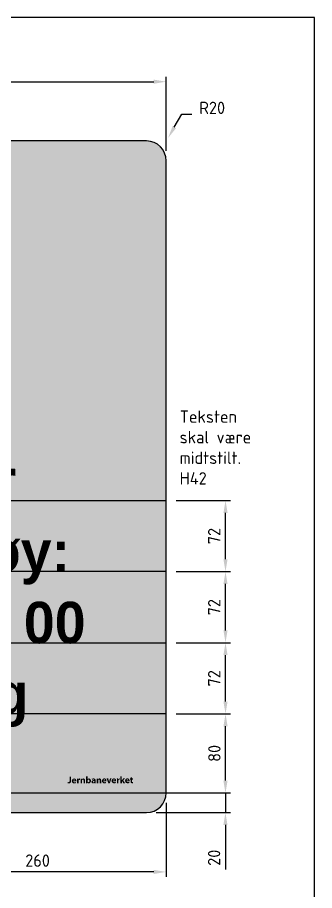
# Model space of a CAD drawing. Header units: millimetres. Extents: x 0 to 900, y 0 to 1385.
# Drawn here: x 600 to 900, y 501 to 1385 of the extents above; entities that cross this region are included whole.
import ezdxf
from ezdxf import colors
from ezdxf.entities.mleader import LeaderData, LeaderLine
from ezdxf.math import Vec2, Vec3

# ---------------------------------------------------------------- set-up
doc = ezdxf.new("R2010")
doc.units = ezdxf.units.MM
for name, color, linetype in [('DIM-ISO_1-10', 4, 'Continuous'), ('RAMME', 7, 'Continuous'), ('Skilt', 7, 'Continuous'), ('Skilt tekst', 7, 'Continuous'), ('Skravur-Sort', 250, 'Continuous'), ('Tekst-25', 2, 'Continuous')]:
    doc.layers.add(name, color=color, linetype=linetype)
doc.layers.add('Hjelpelinjer', color=41, linetype='Continuous', plot=False)
doc.layers.add('Skravur-Gul', color=7, linetype='Continuous', true_color=0xffcc1f)
doc.styles.add('ISO25', font='ISO3098.shx')
doc.styles.add('NSB Myriad Semibold', font='Myrsmbd.ttf')
doc.dimstyles.new('DIM-ISO_1-5', dxfattribs={"dimscale": 5, "dimtxt": 2.5, "dimasz": 2.5, "dimexe": 1, "dimexo": 2, "dimgap": 1, "dimtad": 1, "dimdec": 0, "dimdsep": 46, "dimtxsty": 'ISO25', "dimcen": 0, "dimclrd": 256, "dimclre": 256, "dimclrt": 2, "dimadec": 0, "dimazin": 0, "dimtp": 0.1, "dimtm": 0.1, "dimtfac": 0.71, "dimtdec": 0, "dimtmove": 0, "dimatfit": 3, "dimfxl": 1, "dimtzin": 0, "dimarcsym": 0})

# ---------------------------------------------------------------- blocks, each defined once
blk = doc.blocks.new('*D10')
at = {"layer": 'Defpoints', "color": 0, "transparency": 16777216}
for p in [(642.1489327729687, 599.994059029817), (809.924826369108, 599.9940590298169), (730, 579.9999999999991)]:
    blk.add_point(p, dxfattribs=at)
at = {"layer": 'DIM-ISO_1-10', "lineweight": -2, "transparency": 16777216}
for p, q in [((809.924826369108, 612.4940590298169), (809.924826369108, 624.9940590298169)), ((652.1489327729687, 599.994059029817), (814.924826369108, 599.9940590298169)), ((809.924826369108, 599.9940590298169), (809.924826369108, 579.999999999999)), ((740, 579.9999999999991), (814.924826369108, 579.999999999999)), ((809.924826369108, 567.499999999999), (809.924826369108, 522.4950787401565))]:
    blk.add_line(p, q, dxfattribs=at)
at = {"layer": 'DIM-ISO_1-10', "transparency": 16777216}
for points in [[(807.8414930357746, 612.4940590298169), (812.0081597024414, 612.4940590298169), (809.924826369108, 599.9940590298169)], [(807.8414930357746, 567.499999999999), (812.0081597024414, 567.499999999999), (809.924826369108, 579.999999999999)]]:
    blk.add_solid(points, dxfattribs=at)
at = {"layer": 'DIM-ISO_1-10', "color": 2, "transparency": 16777216, "insert": (798.4582909360371, 534.3749999999993), "char_height": 12.5, "attachment_point": 5, "rotation": 90, "style": 'ISO25'}
blk.add_mtext('20', dxfattribs=at)
blk = doc.blocks.new('*D11')
at = {"layer": 'Defpoints', "color": 0, "transparency": 16777216}
for p in [(750, 679.9999999999991), (810, 679.999999999999), (750, 599.999999999999)]:
    blk.add_point(p, dxfattribs=at)
at = {"layer": 'DIM-ISO_1-10', "lineweight": -2, "transparency": 16777216}
for p, q in [((760, 679.9999999999991), (815, 679.999999999999)), ((810, 612.4999999999989), (810, 667.499999999999)), ((760, 599.999999999999), (815, 599.9999999999989))]:
    blk.add_line(p, q, dxfattribs=at)
at = {"layer": 'DIM-ISO_1-10', "transparency": 16777216}
for points in [[(807.9166666666666, 667.499999999999), (812.0833333333334, 667.499999999999), (810, 679.999999999999)], [(807.9166666666666, 612.4999999999989), (812.0833333333334, 612.4999999999989), (810, 599.9999999999989)]]:
    blk.add_solid(points, dxfattribs=at)
at = {"layer": 'DIM-ISO_1-10', "color": 2, "transparency": 16777216, "insert": (798.7499999999999, 639.9999999999991), "char_height": 12.5, "attachment_point": 5, "rotation": 90, "style": 'ISO25'}
blk.add_mtext('80', dxfattribs=at)
blk = doc.blocks.new('*D12')
at = {"layer": 'Defpoints', "color": 0, "transparency": 16777216}
for p in [(750.0000000000001, 751.9999999999991), (810.0000000000005, 751.999999999999), (750, 679.9999999999991)]:
    blk.add_point(p, dxfattribs=at)
at = {"layer": 'DIM-ISO_1-10', "lineweight": -2, "transparency": 16777216}
for p, q in [((760.0000000000001, 751.9999999999991), (815.0000000000005, 751.999999999999)), ((810.0000000000005, 692.499999999999), (810.0000000000005, 739.499999999999)), ((760, 679.9999999999991), (815.0000000000005, 679.999999999999))]:
    blk.add_line(p, q, dxfattribs=at)
at = {"layer": 'DIM-ISO_1-10', "transparency": 16777216}
for points in [[(807.9166666666671, 739.499999999999), (812.0833333333338, 739.499999999999), (810.0000000000005, 751.999999999999)], [(807.9166666666671, 692.499999999999), (812.0833333333338, 692.499999999999), (810.0000000000005, 679.999999999999)]]:
    blk.add_solid(points, dxfattribs=at)
at = {"layer": 'DIM-ISO_1-10', "color": 2, "transparency": 16777216, "insert": (798.5334645669295, 715.9999999999992), "char_height": 12.5, "attachment_point": 5, "rotation": 90, "style": 'ISO25'}
blk.add_mtext('72', dxfattribs=at)
blk = doc.blocks.new('*D13')
at = {"layer": 'Defpoints', "color": 0, "transparency": 16777216}
for p in [(750, 823.9999999999991), (810.0000000000005, 823.999999999999), (750.0000000000001, 751.9999999999991)]:
    blk.add_point(p, dxfattribs=at)
at = {"layer": 'DIM-ISO_1-10', "lineweight": -2, "transparency": 16777216}
for p, q in [((760, 823.9999999999991), (815.0000000000005, 823.999999999999)), ((810.0000000000003, 764.499999999999), (810.0000000000005, 811.499999999999)), ((760.0000000000001, 751.9999999999991), (815.0000000000003, 751.999999999999))]:
    blk.add_line(p, q, dxfattribs=at)
at = {"layer": 'DIM-ISO_1-10', "transparency": 16777216}
for points in [[(807.9166666666671, 811.499999999999), (812.0833333333338, 811.499999999999), (810.0000000000005, 823.999999999999)], [(807.916666666667, 764.499999999999), (812.0833333333337, 764.499999999999), (810.0000000000003, 751.999999999999)]]:
    blk.add_solid(points, dxfattribs=at)
at = {"layer": 'DIM-ISO_1-10', "color": 2, "transparency": 16777216, "insert": (798.5334645669294, 787.9999999999992), "char_height": 12.5, "attachment_point": 5, "rotation": 90, "style": 'ISO25'}
blk.add_mtext('72', dxfattribs=at)
blk = doc.blocks.new('*D14')
at = {"layer": 'Defpoints', "color": 0, "transparency": 16777216}
for p in [(749.9999999999999, 895.9999999999991), (810.0000000000005, 895.999999999999), (750, 823.9999999999991)]:
    blk.add_point(p, dxfattribs=at)
at = {"layer": 'DIM-ISO_1-10', "lineweight": -2, "transparency": 16777216}
for p, q in [((759.9999999999999, 895.9999999999991), (815.0000000000005, 895.999999999999)), ((810.0000000000005, 836.499999999999), (810.0000000000005, 883.499999999999)), ((760, 823.9999999999991), (815.0000000000005, 823.999999999999))]:
    blk.add_line(p, q, dxfattribs=at)
at = {"layer": 'DIM-ISO_1-10', "transparency": 16777216}
for points in [[(807.9166666666671, 883.499999999999), (812.0833333333338, 883.499999999999), (810.0000000000005, 895.999999999999)], [(807.9166666666671, 836.499999999999), (812.0833333333338, 836.499999999999), (810.0000000000005, 823.999999999999)]]:
    blk.add_solid(points, dxfattribs=at)
at = {"layer": 'DIM-ISO_1-10', "color": 2, "transparency": 16777216, "insert": (798.5334645669294, 859.9999999999992), "char_height": 12.5, "attachment_point": 5, "rotation": 90, "style": 'ISO25'}
blk.add_mtext('72', dxfattribs=at)
blk = doc.blocks.new('*D16')
at = {"layer": 'Defpoints', "color": 0, "transparency": 16777216}
for p in [(750, 1319.999999999999), (150, 1239.999999999999), (750, 1239.999999999999)]:
    blk.add_point(p, dxfattribs=at)
at = {"layer": 'DIM-ISO_1-10', "lineweight": -2, "transparency": 16777216}
for p, q in [((150, 1249.999999999999), (150, 1324.999999999999)), ((162.5, 1319.999999999999), (737.5, 1319.999999999999)), ((750, 1249.999999999999), (750, 1324.999999999999))]:
    blk.add_line(p, q, dxfattribs=at)
at = {"layer": 'DIM-ISO_1-10', "transparency": 16777216}
for points in [[(162.5, 1322.083333333332), (162.5, 1317.916666666666), (150, 1319.999999999999)], [(737.5, 1322.083333333332), (737.5, 1317.916666666666), (750, 1319.999999999999)]]:
    blk.add_solid(points, dxfattribs=at)
at = {"layer": 'DIM-ISO_1-10', "color": 2, "transparency": 16777216, "insert": (450, 1331.249999999999), "char_height": 12.5, "attachment_point": 5, "style": 'ISO25'}
blk.add_mtext('600', dxfattribs=at)
blk = doc.blocks.new('*D17')
at = {"layer": 'Defpoints', "color": 0, "transparency": 16777216}
for p in [(750, 599.9999999999991), (490, 579.9999999999991), (490, 519.9999999999993)]:
    blk.add_point(p, dxfattribs=at)
at = {"layer": 'DIM-ISO_1-10', "lineweight": -2, "transparency": 16777216}
for p, q in [((750, 589.9999999999991), (750, 514.9999999999993)), ((490, 569.9999999999991), (490, 514.9999999999993)), ((737.5, 519.9999999999993), (502.5, 519.9999999999993))]:
    blk.add_line(p, q, dxfattribs=at)
at = {"layer": 'DIM-ISO_1-10', "transparency": 16777216}
for points in [[(502.5, 522.0833333333327), (502.5, 517.916666666666), (490, 519.9999999999993)], [(737.5, 522.0833333333327), (737.5, 517.916666666666), (750, 519.9999999999993)]]:
    blk.add_solid(points, dxfattribs=at)
at = {"layer": 'DIM-ISO_1-10', "color": 2, "transparency": 16777216, "insert": (620, 531.4665354330701), "char_height": 12.5, "attachment_point": 5, "style": 'ISO25'}
blk.add_mtext('260', dxfattribs=at)

msp = doc.modelspace()

# ---------------------------------------------------------------- hatches: boundary and pattern name
at = {"layer": 'Skravur-Gul'}
h = msp.add_hatch(color=256, dxfattribs=at)
h.dxf.hatch_style = 1
edge = h.paths.add_edge_path(flags=16)
edge.add_arc((410, 1239.999999999999), 4.5, 0, 360)
edge = h.paths.add_edge_path(flags=16)
edge.add_arc((490, 1239.999999999999), 4.5, 0, 360)
edge = h.paths.add_edge_path(flags=16)
edge.add_arc((410, 599.9999999999991), 4.5, 0, 360)
edge = h.paths.add_edge_path(flags=16)
edge.add_arc((490, 599.9999999999991), 4.5, 0, 360)
edge = h.paths.add_edge_path()
edge.add_line((170, 579.9999999999991), (730, 579.9999999999991))
edge.add_arc((730, 599.9999999999991), 20, 270, 360)
edge.add_line((750, 599.9999999999991), (750, 1239.999999999999))
edge.add_arc((730, 1239.999999999999), 20, 0, 90)
edge.add_line((730, 1259.999999999999), (170, 1259.999999999999))
edge.add_arc((170, 1239.999999999999), 20, 90, 180)
edge.add_line((150, 1239.999999999999), (150, 599.9999999999991))
edge.add_arc((170, 599.9999999999991), 20, 180, 270)
at = {"layer": 'Skravur-Sort'}
h = msp.add_hatch(color=256, dxfattribs=at)
edge = h.paths.add_edge_path()
edge.add_spline(control_points=[(630.5526342132932, 619.0410912725868), (630.5526342132932, 619.0410912725868), (640.8870816483834, 604.4067661285767), (640.8870816483834, 604.4067661285767), (642.6388836779433, 606.3612559962676), (643.6825944288382, 608.8257558462684), (643.6760136548729, 611.501498540555), (643.6589036425632, 617.8275965533875), (637.783588646353, 622.9408579244171), (630.5539503680864, 622.9224317573143), (623.3229959350266, 622.903347512815), (617.4753201894706, 617.7598145815449), (617.4911140469874, 611.4337165687125), (617.4983528983491, 608.7533673326502), (618.5571994293641, 606.290841714839), (620.3261114712338, 604.34359069851), (620.3261114712338, 604.34359069851), (630.5526342132932, 619.0410912725868), (630.5526342132932, 619.0410912725868)], knot_values=[0, 0, 0, 0, 1, 1, 1, 2, 2, 2, 3, 3, 3, 4, 4, 4, 5, 5, 5, 6, 6, 6, 6], degree=3, periodic=0)
h = msp.add_hatch(color=256, dxfattribs=at)
edge = h.paths.add_edge_path()
edge.add_spline(control_points=[(630.5526342132932, 618.510022813588), (630.5526342132932, 618.510022813588), (623.2532397309946, 601.9718797614197), (623.2532397309946, 601.9718797614197), (625.3525066259218, 600.7294296367731), (627.8861046025581, 600.0062025779878), (630.6131773337739, 600.0140995067462), (633.345514684162, 600.0206802807114), (635.8804288155914, 600.76035927441), (637.9757472461395, 602.0186032565732), (637.9757472461395, 602.0186032565732), (630.5526342132932, 618.510022813588), (630.5526342132932, 618.510022813588)], knot_values=[0, 0, 0, 0, 1, 1, 1, 2, 2, 2, 3, 3, 3, 4, 4, 4, 4], degree=3, periodic=0)
h = msp.add_hatch(color=256, dxfattribs=at)
edge = h.paths.add_edge_path()
edge.add_spline(control_points=[(652.3310475740212, 616.2982246838542), (652.3310475740212, 616.2982246838542), (653.8238961480471, 616.3015150708369), (653.8238961480471, 616.3015150708369), (653.8238961480471, 616.3015150708369), (653.8331092315985, 612.1240397576713), (653.8331092315985, 612.1240397576713), (653.8370576959777, 610.249835332357), (652.9364787788279, 609.5871513940523), (651.4873923516711, 609.5838610070697), (651.1399274863039, 609.5832029296731), (650.6884863922851, 609.6371652761885), (650.3936677186401, 609.739825350047), (650.3936677186401, 609.739825350047), (650.5581870677723, 610.9414746761089), (650.5581870677723, 610.9414746761089), (650.7635072154894, 610.8789573234386), (651.0333189480663, 610.8276272865094), (651.3215568477459, 610.8282853639058), (651.9467303744484, 610.829601518699), (652.3415768123657, 611.1112586444133), (652.3389445027796, 612.138517460395), (652.3389445027796, 612.138517460395), (652.3310475740212, 616.2982246838542), (652.3310475740212, 616.2982246838542)], knot_values=[0, 0, 0, 0, 1, 1, 1, 2, 2, 2, 3, 3, 3, 4, 4, 4, 5, 5, 5, 6, 6, 6, 7, 7, 7, 8, 8, 8, 8], degree=3, periodic=0)
h = msp.add_hatch(color=256, dxfattribs=at)
edge = h.paths.add_edge_path(flags=16)
edge.add_spline(control_points=[(657.7552505149108, 612.6564243714632), (657.756566669704, 613.0150765525715), (657.5959957849509, 613.6284046861364), (656.916859911733, 613.6264304539468), (656.2864217658583, 613.6257723765503), (656.0324038907982, 613.049296577191), (655.9929192470064, 612.6531339844805), (655.9929192470064, 612.6531339844805), (657.7552505149108, 612.6564243714632), (657.7552505149108, 612.6564243714632)], knot_values=[0, 0, 0, 0, 1, 1, 1, 2, 2, 2, 3, 3, 3, 3], degree=3, periodic=0)
edge = h.paths.add_edge_path()
edge.add_spline(control_points=[(656.00739694973, 611.6311397876711), (656.052146212694, 611.012547034934), (656.664158191466, 610.7197025934786), (657.3604040769935, 610.7210187482716), (657.8644913627346, 610.7223349030647), (658.2777639677548, 610.7907749523038), (658.6791911796374, 610.9276550507817), (658.6791911796374, 610.9276550507817), (658.8831951725614, 609.918822401903), (658.8831951725614, 609.918822401903), (658.3870048155786, 609.7154764863755), (657.7894705395304, 609.6134744899135), (657.1458708457251, 609.611500257724), (655.5217358310917, 609.6082098707412), (654.5859497732276, 610.5525509347602), (654.5833174636415, 612.047702779674), (654.5806851540553, 613.2664621180455), (655.3374741600636, 614.6148627035333), (656.9958291993165, 614.6188111679124), (658.5502080099178, 614.622101554895), (659.1398453572077, 613.4151876096611), (659.1424776667939, 612.2280159863229), (659.1424776667939, 611.9687334920905), (659.1161545709326, 611.7476194868568), (659.0898314750715, 611.628507478085), (659.0898314750715, 611.628507478085), (656.00739694973, 611.6311397876711), (656.00739694973, 611.6311397876711)], knot_values=[0, 0, 0, 0, 1, 1, 1, 2, 2, 2, 3, 3, 3, 4, 4, 4, 5, 5, 5, 6, 6, 6, 7, 7, 7, 8, 8, 8, 9, 9, 9, 9], degree=3, periodic=0)
h = msp.add_hatch(color=256, dxfattribs=at)
edge = h.paths.add_edge_path()
edge.add_spline(control_points=[(659.8861051248715, 612.9295264910227), (659.8847889700785, 613.6336693053087), (659.8703112673549, 614.096955792465), (659.8439881714936, 614.5102283974852), (659.8439881714936, 614.5102283974852), (661.1246067851389, 614.5128607070712), (661.1246067851389, 614.5128607070712), (661.1246067851389, 614.5128607070712), (661.1812014412404, 613.6251142991538), (661.1812014412404, 613.6251142991538), (661.1812014412404, 613.6251142991538), (661.218053775446, 613.6251142991538), (661.218053775446, 613.6251142991538), (661.4628585669548, 614.3272828812501), (662.0459151402794, 614.6227596322916), (662.5105177822288, 614.6234177096882), (662.6473978807069, 614.6234177096882), (662.7184702395319, 614.6201273227055), (662.8290272421488, 614.5964365364305), (662.8290272421488, 614.5964365364305), (662.8316595517349, 613.1940736044273), (662.8316595517349, 613.1940736044273), (662.7066248463944, 613.2184224680989), (662.5868547602262, 613.2355324804087), (662.4183869467148, 613.2348744030121), (661.8708665528027, 613.2335582482191), (661.4970785915743, 612.9426880389533), (661.3983669820949, 612.4754530874177), (661.3799408149921, 612.3806899423175), (661.3707277314408, 612.2648683205285), (661.3707277314408, 612.1437820795671), (661.3707277314408, 612.1437820795671), (661.3759923506129, 609.7167926411686), (661.3759923506129, 609.7167926411686), (661.3759923506129, 609.7167926411686), (659.8834728152854, 609.7141603315824), (659.8834728152854, 609.7141603315824), (659.8834728152854, 609.7141603315824), (659.8861051248715, 612.9295264910227), (659.8861051248715, 612.9295264910227)], knot_values=[0, 0, 0, 0, 1, 1, 1, 2, 2, 2, 3, 3, 3, 4, 4, 4, 5, 5, 5, 6, 6, 6, 7, 7, 7, 8, 8, 8, 9, 9, 9, 10, 10, 10, 11, 11, 11, 12, 12, 12, 13, 13, 13, 13], degree=3, periodic=0)
h = msp.add_hatch(color=256, dxfattribs=at)
edge = h.paths.add_edge_path()
edge.add_spline(control_points=[(663.4344584469554, 612.9874373019172), (663.4331422921623, 613.584313500569), (663.4133999702665, 614.0897169411032), (663.3923414935775, 614.5194414810366), (663.3923414935775, 614.5194414810366), (664.6861216551534, 614.5220737906227), (664.6861216551534, 614.5220737906227), (664.6861216551534, 614.5220737906227), (664.7558778591855, 613.8574156201284), (664.7558778591855, 613.8574156201284), (664.7558778591855, 613.8574156201284), (664.7874655742189, 613.8574156201284), (664.7874655742189, 613.8574156201284), (664.9809403287984, 614.1673700738936), (665.4679176022298, 614.6313146384465), (666.2681397164089, 614.6326307932395), (667.2460427276509, 614.6352631028257), (667.9857217213494, 613.9831084028655), (667.9883540309355, 612.571532387311), (667.9883540309355, 612.571532387311), (667.9936186501078, 609.7325864986852), (667.9936186501078, 609.7325864986852), (667.9936186501078, 609.7325864986852), (666.5010991147801, 609.7292961117025), (666.5010991147801, 609.7292961117025), (666.5010991147801, 609.7292961117025), (666.4958344956079, 612.3879287936794), (666.4958344956079, 612.3879287936794), (666.4945183408149, 613.0052053916236), (666.2734043355812, 613.4283491575916), (665.7350970252205, 613.4270330027986), (665.3257728845795, 613.426374925402), (665.0836004026569, 613.1387951031189), (664.9809403287984, 612.8624025965768), (664.9427718397997, 612.7689556062696), (664.928294137076, 612.6268108886194), (664.9296102918692, 612.4938792545206), (664.9296102918692, 612.4938792545206), (664.9348749110413, 609.7260057247199), (664.9348749110413, 609.7260057247199), (664.9348749110413, 609.7260057247199), (663.4423553757138, 609.7233734151338), (663.4423553757138, 609.7233734151338), (663.4423553757138, 609.7233734151338), (663.4344584469554, 612.9874373019172), (663.4344584469554, 612.9874373019172)], knot_values=[0, 0, 0, 0, 1, 1, 1, 2, 2, 2, 3, 3, 3, 4, 4, 4, 5, 5, 5, 6, 6, 6, 7, 7, 7, 8, 8, 8, 9, 9, 9, 10, 10, 10, 11, 11, 11, 12, 12, 12, 13, 13, 13, 14, 14, 14, 15, 15, 15, 15], degree=3, periodic=0)
h = msp.add_hatch(color=256, dxfattribs=at)
edge = h.paths.add_edge_path(flags=16)
edge.add_spline(control_points=[(670.5140550788135, 611.7759168149075), (670.5140550788135, 611.6804955924108), (670.523268162365, 611.5916551438794), (670.5403781746746, 611.5146600884855), (670.639089784154, 611.1165232635856), (670.9839223399351, 610.8052526550274), (671.4195695764373, 610.8065688098204), (672.0526400318981, 610.807226887217), (672.4474864698154, 611.3021010894067), (672.4448541602294, 612.1641824788595), (672.4435380054363, 612.9104422465234), (672.1092346879996, 613.4981053616236), (671.4169372668512, 613.4967892068306), (671.0062969714171, 613.4954730520376), (670.6364574745679, 613.1934155270308), (670.5416943294678, 612.7590844453217), (670.523268162365, 612.6741924611695), (670.5114227692274, 612.5787712386727), (670.5127389240205, 612.4833500161761), (670.5127389240205, 612.4833500161761), (670.5140550788135, 611.7759168149075), (670.5140550788135, 611.7759168149075)], knot_values=[0, 0, 0, 0, 1, 1, 1, 2, 2, 2, 3, 3, 3, 4, 4, 4, 5, 5, 5, 6, 6, 6, 7, 7, 7, 7], degree=3, periodic=0)
edge = h.paths.add_edge_path()
edge.add_spline(control_points=[(669.0123224599345, 616.6950453539612), (669.0123224599345, 616.6950453539612), (670.503525840469, 616.6976776635473), (670.503525840469, 616.6976776635473), (670.503525840469, 616.6976776635473), (670.5087904596413, 613.9653403131592), (670.5087904596413, 613.9653403131592), (670.5087904596413, 613.9653403131592), (670.5285327815371, 613.9653403131592), (670.5285327815371, 613.9653403131592), (670.8128222168376, 614.3786129181793), (671.3090125738204, 614.6464504185667), (671.9749868991076, 614.6477665733597), (673.1266223430333, 614.6503988829459), (673.9676452557973, 613.6994770449616), (673.9584321722458, 612.230648295909), (673.9623806366251, 610.5031951300206), (672.869972158387, 609.6378233535851), (671.7709829061837, 609.6358491213955), (671.2103009643411, 609.6338748892059), (670.6693613443944, 609.8411692691125), (670.3350580269577, 610.4084319849204), (670.3350580269577, 610.4084319849204), (670.3139995502687, 610.4084319849204), (670.3139995502687, 610.4084319849204), (670.3139995502687, 610.4084319849204), (670.253456429788, 609.739825350047), (670.253456429788, 609.739825350047), (670.253456429788, 609.739825350047), (668.9873155188665, 609.737193040461), (668.9873155188665, 609.737193040461), (669.0070578407623, 610.0543863455879), (669.0241678530721, 610.6262556031714), (669.0241678530721, 611.1698275327044), (669.0241678530721, 611.1698275327044), (669.0123224599345, 616.6950453539612), (669.0123224599345, 616.6950453539612)], knot_values=[0, 0, 0, 0, 1, 1, 1, 2, 2, 2, 3, 3, 3, 4, 4, 4, 5, 5, 5, 6, 6, 6, 7, 7, 7, 8, 8, 8, 9, 9, 9, 10, 10, 10, 11, 11, 11, 12, 12, 12, 12], degree=3, periodic=0)
h = msp.add_hatch(color=256, dxfattribs=at)
edge = h.paths.add_edge_path(flags=16)
edge.add_spline(control_points=[(677.2790907151308, 612.0259862255884), (676.4946624584683, 612.0286185351746), (675.8879150988687, 611.8377760901813), (675.8892312536617, 611.2672229873907), (675.8905474084547, 610.8802734782316), (676.1432491287219, 610.6933794976175), (676.4828170653308, 610.694037575014), (676.8473919430078, 610.6946956524105), (677.1553721645834, 610.9388423665227), (677.2527676192697, 611.2468225880982), (677.2751422507516, 611.3238176434921), (677.2804068699238, 611.4166065564027), (677.2804068699238, 611.501498540555), (677.2804068699238, 611.501498540555), (677.2790907151308, 612.0259862255884), (677.2790907151308, 612.0259862255884)], knot_values=[0, 0, 0, 0, 1, 1, 1, 2, 2, 2, 3, 3, 3, 4, 4, 4, 5, 5, 5, 5], degree=3, periodic=0)
edge = h.paths.add_edge_path()
edge.add_spline(control_points=[(678.7281771422874, 610.9223904316095), (678.7294932970805, 610.465026641022), (678.7545002381486, 610.0300374819163), (678.807146429871, 609.760883826736), (678.807146429871, 609.760883826736), (677.464668540952, 609.7575934397534), (677.464668540952, 609.7575934397534), (677.464668540952, 609.7575934397534), (677.375170015024, 610.2346995522367), (677.375170015024, 610.2346995522367), (677.375170015024, 610.2346995522367), (677.3435822999907, 610.2340414748403), (677.3435822999907, 610.2340414748403), (677.0316536140359, 609.8523565848535), (676.5433601858115, 609.6483525919296), (675.9747813152104, 609.6470364371364), (674.9981944587615, 609.6450622049468), (674.4230348141953, 610.3445984774571), (674.4217186594022, 611.1112586444133), (674.4190863498161, 612.3602895430251), (675.5365017691222, 612.9551915094873), (677.2330252973737, 612.9571657416769), (677.2330252973737, 612.9571657416769), (677.2330252973737, 613.0177088621575), (677.2330252973737, 613.0177088621575), (677.2317091425807, 613.2723848146143), (677.0948290441027, 613.6369596922913), (676.352517740818, 613.6336693053087), (675.8642243125936, 613.6323531505155), (675.350923943301, 613.4652014917972), (675.0324144833811, 613.2730428920108), (675.0324144833811, 613.2730428920108), (674.756021976839, 614.2265970395812), (674.756021976839, 614.2265970395812), (675.0890091394825, 614.4180975619711), (675.7418219168392, 614.6589538891006), (676.6183810090157, 614.6602700438938), (678.2148767729949, 614.6642185082729), (678.7229125231153, 613.721193599047), (678.7242286779083, 612.595223173586), (678.7242286779083, 612.595223173586), (678.7281771422874, 610.9223904316095), (678.7281771422874, 610.9223904316095)], knot_values=[0, 0, 0, 0, 1, 1, 1, 2, 2, 2, 3, 3, 3, 4, 4, 4, 5, 5, 5, 6, 6, 6, 7, 7, 7, 8, 8, 8, 9, 9, 9, 10, 10, 10, 11, 11, 11, 12, 12, 12, 13, 13, 13, 14, 14, 14, 14], degree=3, periodic=0)
h = msp.add_hatch(color=256, dxfattribs=at)
edge = h.paths.add_edge_path()
edge.add_spline(control_points=[(679.7547778808726, 613.0295542552951), (679.7534617260795, 613.6270885313434), (679.7350355589767, 614.131833894481), (679.7126609274947, 614.5615584344145), (679.7126609274947, 614.5615584344145), (681.0064410890706, 614.5641907440005), (681.0064410890706, 614.5641907440005), (681.0064410890706, 614.5641907440005), (681.0761972931026, 613.8995325735063), (681.0761972931026, 613.8995325735063), (681.0761972931026, 613.8995325735063), (681.107785008136, 613.8995325735063), (681.107785008136, 613.8995325735063), (681.3012597627155, 614.2094870272714), (681.7882370361469, 614.6734315918243), (682.5884591503261, 614.6754058240139), (683.5676783163611, 614.6773800562034), (684.3060411552666, 614.0252253562434), (684.3099896196458, 612.6136493406888), (684.3099896196458, 612.6136493406888), (684.3152542388179, 609.774703452063), (684.3152542388179, 609.774703452063), (684.3152542388179, 609.774703452063), (682.8227347034904, 609.7714130650804), (682.8227347034904, 609.7714130650804), (682.8227347034904, 609.7714130650804), (682.8161539295251, 612.4300457470573), (682.8161539295251, 612.4300457470573), (682.814837774732, 613.0479804223979), (682.5937237694983, 613.4704661109695), (682.0554164591376, 613.4691499561765), (681.6460923184967, 613.4684918787799), (681.403919836574, 613.1809120564967), (681.3012597627155, 612.9045195499546), (681.2630912737168, 612.8110725596475), (681.2499297257863, 612.6689278419973), (681.2499297257863, 612.5359962078984), (681.2499297257863, 612.5359962078984), (681.2551943449585, 609.7681226780978), (681.2551943449585, 609.7681226780978), (681.2551943449585, 609.7681226780978), (679.7626748096309, 609.7654903685117), (679.7626748096309, 609.7654903685117), (679.7626748096309, 609.7654903685117), (679.7547778808726, 613.0295542552951), (679.7547778808726, 613.0295542552951)], knot_values=[0, 0, 0, 0, 1, 1, 1, 2, 2, 2, 3, 3, 3, 4, 4, 4, 5, 5, 5, 6, 6, 6, 7, 7, 7, 8, 8, 8, 9, 9, 9, 10, 10, 10, 11, 11, 11, 12, 12, 12, 13, 13, 13, 14, 14, 14, 15, 15, 15, 15], degree=3, periodic=0)
h = msp.add_hatch(color=256, dxfattribs=at)
edge = h.paths.add_edge_path(flags=16)
edge.add_spline(control_points=[(688.2413439865095, 612.7353936590466), (688.2439762960956, 613.0940458401549), (688.0820892565495, 613.7073739737199), (687.4029533833316, 613.7060578189269), (686.77383139225, 613.7047416641337), (686.5198135171898, 613.128923942171), (686.4790127186051, 612.732103272064), (686.4790127186051, 612.732103272064), (688.2413439865095, 612.7353936590466), (688.2413439865095, 612.7353936590466)], knot_values=[0, 0, 0, 0, 1, 1, 1, 2, 2, 2, 3, 3, 3, 3], degree=3, periodic=0)
edge = h.paths.add_edge_path()
edge.add_spline(control_points=[(686.4934904213287, 611.7101090752546), (686.5395558390857, 611.0915163225175), (687.1515678178575, 610.7986718810621), (687.8464975485921, 610.7999880358551), (688.3519009891263, 610.8013041906481), (688.7651735941465, 610.8697442398872), (689.1666008060291, 611.0066243383652), (689.1666008060291, 611.0066243383652), (689.3692886441601, 609.9977916894863), (689.3692886441601, 609.9977916894863), (688.8744144419703, 609.794445773959), (688.275564011129, 609.6924437774969), (687.6332804721168, 609.6911276227039), (686.0078293026903, 609.6871791583247), (685.0733593996192, 610.6315202223437), (685.0694109352401, 612.1266720672575), (685.066778625654, 613.345431405629), (685.8248837864553, 614.6944900685132), (687.4819226709151, 614.697780455496), (689.0363014815164, 614.7010708424785), (689.6259388288063, 613.4941568972445), (689.6285711383924, 612.3069852739063), (689.6285711383924, 612.047702779674), (689.6022480425313, 611.8272468518368), (689.5759249466702, 611.7074767656685), (689.5759249466702, 611.7074767656685), (686.4934904213287, 611.7101090752546), (686.4934904213287, 611.7101090752546)], knot_values=[0, 0, 0, 0, 1, 1, 1, 2, 2, 2, 3, 3, 3, 4, 4, 4, 5, 5, 5, 6, 6, 6, 7, 7, 7, 8, 8, 8, 9, 9, 9, 9], degree=3, periodic=0)
h = msp.add_hatch(color=256, dxfattribs=at)
edge = h.paths.add_edge_path()
edge.add_spline(control_points=[(691.3619470008496, 614.5911719172582), (691.3619470008496, 614.5911719172582), (692.0121274686202, 612.3622637752147), (692.0121274686202, 612.3622637752147), (692.1292652452023, 611.958204253746), (692.213499151958, 611.5804678281385), (692.2885199751623, 611.1961506285655), (692.2885199751623, 611.1961506285655), (692.3214238449888, 611.1968087059621), (692.3214238449888, 611.1968087059621), (692.393812358607, 611.592313221276), (692.4754139557765, 611.9509654023842), (692.5833386488073, 612.3635799300079), (692.5833386488073, 612.3635799300079), (693.1940344727861, 614.5951203816373), (693.1940344727861, 614.5951203816373), (693.1940344727861, 614.5951203816373), (694.761574831318, 614.59841076862), (694.761574831318, 614.59841076862), (694.761574831318, 614.59841076862), (692.986082015483, 609.7983942383381), (692.986082015483, 609.7983942383381), (692.986082015483, 609.7983942383381), (691.4988270993276, 609.7951038513555), (691.4988270993276, 609.7951038513555), (691.4988270993276, 609.7951038513555), (689.7443927601815, 614.5878815302756), (689.7443927601815, 614.5878815302756), (689.7443927601815, 614.5878815302756), (691.3619470008496, 614.5911719172582), (691.3619470008496, 614.5911719172582)], knot_values=[0, 0, 0, 0, 1, 1, 1, 2, 2, 2, 3, 3, 3, 4, 4, 4, 5, 5, 5, 6, 6, 6, 7, 7, 7, 8, 8, 8, 9, 9, 9, 10, 10, 10, 10], degree=3, periodic=0)
h = msp.add_hatch(color=256, dxfattribs=at)
edge = h.paths.add_edge_path(flags=16)
edge.add_spline(control_points=[(698.0151094797569, 612.7610586775113), (698.0177417893431, 613.1197108586196), (697.855854749797, 613.7330389921846), (697.1767188765791, 613.7310647599949), (696.5475968854975, 613.7297486052018), (696.2935790104373, 613.153930883239), (696.2527782118525, 612.7571102131321), (696.2527782118525, 612.7571102131321), (698.0151094797569, 612.7610586775113), (698.0151094797569, 612.7610586775113)], knot_values=[0, 0, 0, 0, 1, 1, 1, 2, 2, 2, 3, 3, 3, 3], degree=3, periodic=0)
edge = h.paths.add_edge_path()
edge.add_spline(control_points=[(696.2672559145761, 611.7357740937192), (696.3133213323332, 611.117181340982), (696.9253333111051, 610.8243368995267), (697.6202630418396, 610.8256530543198), (698.1243503275807, 610.8269692091128), (698.5376229326009, 610.8954092583518), (698.9403662992767, 611.0316312794333), (698.9403662992767, 611.0316312794333), (699.1430541374075, 610.023456707951), (699.1430541374075, 610.023456707951), (698.6468637804247, 609.8201107924235), (698.0493295043765, 609.717450718565), (697.4057298105712, 609.7167926411686), (695.7815947959378, 609.7128441767893), (694.8471248928668, 610.6571852408083), (694.8431764284876, 612.1516790083256), (694.8405441189014, 613.370438346697), (695.5986492797027, 614.7194970095813), (697.2556881641626, 614.7234454739605), (698.8100669747639, 614.7267358609432), (699.3997043220538, 613.5191638383126), (699.4023366316399, 612.332650292371), (699.4023366316399, 612.0727097207421), (699.3760135357787, 611.8529118703013), (699.3496904399176, 611.7331417841332), (699.3496904399176, 611.7331417841332), (696.2672559145761, 611.7357740937192), (696.2672559145761, 611.7357740937192)], knot_values=[0, 0, 0, 0, 1, 1, 1, 2, 2, 2, 3, 3, 3, 4, 4, 4, 5, 5, 5, 6, 6, 6, 7, 7, 7, 8, 8, 8, 9, 9, 9, 9], degree=3, periodic=0)
h = msp.add_hatch(color=256, dxfattribs=at)
edge = h.paths.add_edge_path()
edge.add_spline(control_points=[(700.1459640897176, 613.0335027196743), (700.1446479349245, 613.7376455339602), (700.131486386994, 614.2015900985131), (700.1038471363397, 614.6142046261367), (700.1038471363397, 614.6142046261367), (701.384465749985, 614.6174950131194), (701.384465749985, 614.6174950131194), (701.384465749985, 614.6174950131194), (701.4410604060865, 613.7297486052018), (701.4410604060865, 613.7297486052018), (701.4410604060865, 613.7297486052018), (701.4779127402921, 613.7297486052018), (701.4779127402921, 613.7297486052018), (701.7227175318009, 614.4319171872983), (702.3057741051255, 614.7267358609432), (702.7703767470749, 614.7280520157362), (702.908573000346, 614.7287100931328), (702.978329204378, 614.7247616287536), (703.0888862069949, 614.7010708424785), (703.0888862069949, 614.7010708424785), (703.091518516581, 613.2987079104754), (703.091518516581, 613.2987079104754), (702.9664838112406, 613.323056774147), (702.8467137250723, 613.3395087090602), (702.6795620663539, 613.3395087090602), (702.1307255176488, 613.3381925542672), (701.7582537112135, 613.0473223450014), (701.658225946941, 612.5800873934659), (701.6397997798382, 612.4853242483657), (701.6305866962869, 612.36884454918), (701.6319028510799, 612.2477583082187), (701.6319028510799, 612.2477583082187), (701.637167470252, 609.8214269472167), (701.637167470252, 609.8214269472167), (701.637167470252, 609.8214269472167), (700.1433317801315, 609.8181365602339), (700.1433317801315, 609.8181365602339), (700.1433317801315, 609.8181365602339), (700.1459640897176, 613.0335027196743), (700.1459640897176, 613.0335027196743)], knot_values=[0, 0, 0, 0, 1, 1, 1, 2, 2, 2, 3, 3, 3, 4, 4, 4, 5, 5, 5, 6, 6, 6, 7, 7, 7, 8, 8, 8, 9, 9, 9, 10, 10, 10, 11, 11, 11, 12, 12, 12, 13, 13, 13, 13], degree=3, periodic=0)
h = msp.add_hatch(color=256, dxfattribs=at)
edge = h.paths.add_edge_path()
edge.add_spline(control_points=[(705.1749915539916, 612.6011458701548), (705.1749915539916, 612.6011458701548), (705.1947338758874, 612.6011458701548), (705.1947338758874, 612.6011458701548), (705.3052908785043, 612.8038337082857), (705.4237448098795, 613.0005988498478), (705.5382502768755, 613.1782797469107), (705.5382502768755, 613.1782797469107), (706.5082563593592, 614.6299984836534), (706.5082563593592, 614.6299984836534), (706.5082563593592, 614.6299984836534), (708.2969107231247, 614.6339469480326), (708.2969107231247, 614.6339469480326), (708.2969107231247, 614.6339469480326), (706.5819610277704, 612.6834055447209), (706.5819610277704, 612.6834055447209), (706.5819610277704, 612.6834055447209), (708.5496124433919, 609.8378788821299), (708.5496124433919, 609.8378788821299), (708.5496124433919, 609.8378788821299), (706.7175249714553, 609.8339304177507), (706.7175249714553, 609.8339304177507), (706.7175249714553, 609.8339304177507), (705.5540441343923, 611.8015818333721), (705.5540441343923, 611.8015818333721), (705.5540441343923, 611.8015818333721), (705.1776238635777, 611.3251337982852), (705.1776238635777, 611.3251337982852), (705.1776238635777, 611.3251337982852), (705.1802561731638, 609.830640030768), (705.1802561731638, 609.830640030768), (705.1802561731638, 609.830640030768), (703.6890527926292, 609.8273496437854), (703.6890527926292, 609.8273496437854), (703.6890527926292, 609.8273496437854), (703.6745750899056, 616.784543879889), (703.6745750899056, 616.784543879889), (703.6745750899056, 616.784543879889), (705.1657784704402, 616.7878342668718), (705.1657784704402, 616.7878342668718), (705.1657784704402, 616.7878342668718), (705.1749915539916, 612.6011458701548), (705.1749915539916, 612.6011458701548)], knot_values=[0, 0, 0, 0, 1, 1, 1, 2, 2, 2, 3, 3, 3, 4, 4, 4, 5, 5, 5, 6, 6, 6, 7, 7, 7, 8, 8, 8, 9, 9, 9, 10, 10, 10, 11, 11, 11, 12, 12, 12, 13, 13, 13, 14, 14, 14, 14], degree=3, periodic=0)
h = msp.add_hatch(color=256, dxfattribs=at)
edge = h.paths.add_edge_path(flags=16)
edge.add_spline(control_points=[(711.6294146591472, 612.7965948569239), (711.6307308139402, 613.1552470380321), (711.4688437743941, 613.7679170942006), (710.7910240559694, 613.7666009394075), (710.1605859100946, 613.7652847846144), (709.9065680350345, 613.188808985255), (709.8657672364496, 612.7919883151482), (709.8657672364496, 612.7919883151482), (711.6294146591472, 612.7965948569239), (711.6294146591472, 612.7965948569239)], knot_values=[0, 0, 0, 0, 1, 1, 1, 2, 2, 2, 3, 3, 3, 3], degree=3, periodic=0)
edge = h.paths.add_edge_path()
edge.add_spline(control_points=[(709.8802449391733, 611.7706521957352), (709.9263103569303, 611.152059442998), (710.5383223357022, 610.8598730789392), (711.2345682212299, 610.8611892337323), (711.738655506971, 610.8618473111288), (712.1519281119912, 610.9302873603679), (712.5533553238738, 611.0671674588459), (712.5533553238738, 611.0671674588459), (712.7573593167978, 610.0589928873636), (712.7573593167978, 610.0589928873636), (712.261168959815, 609.8549888944395), (711.6623185289736, 609.7529868979776), (711.0200349899615, 609.7516707431846), (709.394583820535, 609.7483803562019), (708.4601139174639, 610.6927214202209), (708.4574816078778, 612.187215187738), (708.4548492982917, 613.4059745261096), (709.2116383043, 614.7550331889939), (710.8686771887598, 614.7583235759765), (712.423055999361, 614.7616139629592), (713.012693346651, 613.5547000177252), (713.0153256562371, 612.3681864717836), (713.0166418110301, 612.1082459001547), (712.990318715169, 611.8877899723175), (712.9639956193079, 611.7680198861492), (712.9639956193079, 611.7680198861492), (709.8802449391733, 611.7706521957352), (709.8802449391733, 611.7706521957352)], knot_values=[0, 0, 0, 0, 1, 1, 1, 2, 2, 2, 3, 3, 3, 4, 4, 4, 5, 5, 5, 6, 6, 6, 7, 7, 7, 8, 8, 8, 9, 9, 9, 9], degree=3, periodic=0)
h = msp.add_hatch(color=256, dxfattribs=at)
edge = h.paths.add_edge_path()
edge.add_spline(control_points=[(715.4080950700162, 615.9527340506766), (715.4080950700162, 615.9527340506766), (715.4107273796023, 614.6536892699285), (715.4107273796023, 614.6536892699285), (715.4107273796023, 614.6536892699285), (716.4833935359445, 614.655663502118), (716.4833935359445, 614.655663502118), (716.4833935359445, 614.655663502118), (716.4860258455305, 613.5560161725182), (716.4860258455305, 613.5560161725182), (716.4860258455305, 613.5560161725182), (715.4133596891885, 613.5533838629322), (715.4133596891885, 613.5533838629322), (715.4133596891885, 613.5533838629322), (715.4159919987745, 611.8154014586993), (715.4159919987745, 611.8154014586993), (715.4173081535677, 611.2369514271503), (715.562085180804, 610.9710881589526), (716.0069455008576, 610.9724043137458), (716.2162141129537, 610.9724043137458), (716.3070287936747, 610.9809593199005), (716.449173511325, 611.0178116541061), (716.449173511325, 611.0178116541061), (716.4636512140486, 609.8846023772834), (716.4636512140486, 609.8846023772834), (716.2714926142622, 609.8141880958548), (715.9161308201366, 609.7549611301672), (715.4989097507372, 609.7543030527706), (715.015880941685, 609.7536449753742), (714.6144537298023, 609.920138556696), (714.3735974026728, 610.1682337351874), (714.0958887413376, 610.4518650930913), (713.9603247976527, 610.9079127288859), (713.9590086428595, 611.5883647568968), (713.9590086428595, 611.5883647568968), (713.9537440236874, 613.5500934759494), (713.9537440236874, 613.5500934759494), (713.9537440236874, 613.5500934759494), (713.3167251038474, 613.549435398553), (713.3167251038474, 613.549435398553), (713.3167251038474, 613.549435398553), (713.3140927942612, 614.6490827281527), (713.3140927942612, 614.6490827281527), (713.3140927942612, 614.6490827281527), (713.9524278688942, 614.6503988829459), (713.9524278688942, 614.6503988829459), (713.9524278688942, 614.6503988829459), (713.9497955593082, 615.5480164518112), (713.9497955593082, 615.5480164518112), (713.9497955593082, 615.5480164518112), (715.4080950700162, 615.9527340506766), (715.4080950700162, 615.9527340506766)], knot_values=[0, 0, 0, 0, 1, 1, 1, 2, 2, 2, 3, 3, 3, 4, 4, 4, 5, 5, 5, 6, 6, 6, 7, 7, 7, 8, 8, 8, 9, 9, 9, 10, 10, 10, 11, 11, 11, 12, 12, 12, 13, 13, 13, 14, 14, 14, 15, 15, 15, 16, 16, 16, 17, 17, 17, 17], degree=3, periodic=0)

# ---------------------------------------------------------------- linework, layer by layer
at = {"layer": 'Hjelpelinjer'}
for points in [[(150.0000000000002, 895.9999999999991), (749.9999999999998, 895.9999999999991)], [(749.9999999999995, 823.9999999999991), (150, 823.9999999999991)], [(150.0000000000001, 751.9999999999991), (750.0000000000002, 751.9999999999991)], [(749.9999999999998, 679.9999999999991), (150, 679.9999999999991)], [(150, 599.9999999999991), (749.9999999999998, 599.9999999999991)]]:
    msp.add_lwpolyline(points, dxfattribs=at)
at = {"layer": 'RAMME'}
msp.add_lwpolyline([(0, 0), (900, 0), (900, 1385), (0, 1385)], close=True, dxfattribs=at)
at = {"layer": 'Skilt'}
msp.add_lwpolyline([(170, 579.9999999999991), (730, 579.9999999999991, 0.414213562373095), (750, 599.9999999999991), (750, 1239.999999999999, 0.414213562373095), (730, 1259.999999999999), (170, 1259.999999999999, 0.414213562373095), (150, 1239.999999999999), (150, 599.9999999999991, 0.414213562373095)], format="xyb", close=True, dxfattribs=at)

# ---------------------------------------------------------------- texts
at = {"layer": 'Skilt tekst', "insert": (450, 801.9999999999991), "char_height": 42, "width": 450, "attachment_point": 5, "line_spacing_factor": 1.028571428571428, "style": 'NSB Myriad Semibold'}
msp.add_mtext('{\\fNSB Myriad SemiBold|b0|i0|c0|p2;Lange eller\\Ptunge kjøretøy:\\PRing 00 00 00 00 før kryssing}', dxfattribs=at)
at = {"layer": 'Tekst-25', "insert": (763.5920727769262, 987.1592932436251), "char_height": 12.5, "attachment_point": 1, "style": 'ISO25'}
msp.add_mtext_dynamic_manual_height_columns('Teksten skal være midtstilt.\\PH42', width=85.88048785986757, gutter_width=62.5, heights=[0], dxfattribs=at)

# ---------------------------------------------------------------- dimensions: what is measured, and where the dimension line sits
at = {"layer": 'DIM-ISO_1-10'}
for base, p1, p2, picture, middle in [((750, 1319.999999999999), (150, 1239.999999999999), (750, 1239.999999999999), '*D16', (450, 1331.249999999999)), ((490, 519.9999999999993), (750, 599.9999999999991), (490, 579.9999999999991), '*D17', (620, 531.4665354330701))]:
    dim = msp.add_linear_dim(base=base, p1=p1, p2=p2, dimstyle='DIM-ISO_1-5', dxfattribs=at)
    dim.commit()
    dim.dimension.update_dxf_attribs({"geometry": picture, "text_midpoint": middle})
for base, p1, p2, picture, middle in [((810.0000000000005, 895.999999999999), (750, 823.9999999999991), (749.9999999999999, 895.9999999999991), '*D14', (798.5334645669294, 859.9999999999992)), ((810.0000000000005, 823.999999999999), (750.0000000000001, 751.9999999999991), (750, 823.9999999999991), '*D13', (798.5334645669294, 787.9999999999992)), ((810, 679.999999999999), (750, 599.999999999999), (750, 679.9999999999991), '*D11', (798.7499999999999, 639.9999999999991))]:
    dim = msp.add_linear_dim(base=base, p1=p1, p2=p2, angle=90, dimstyle='DIM-ISO_1-5', dxfattribs=at)
    dim.commit()
    dim.dimension.update_dxf_attribs({"geometry": picture, "text_midpoint": middle})
dim = msp.add_linear_dim(base=(810.0000000000005, 751.999999999999), p1=(750, 679.9999999999991), p2=(750.0000000000001, 751.9999999999991), angle=90, text='72', dimstyle='DIM-ISO_1-5', dxfattribs=at)
dim.commit()
dim.dimension.update_dxf_attribs({"geometry": '*D12', "text_midpoint": (798.5334645669295, 715.9999999999992)})
dim = msp.add_linear_dim(base=(809.924826369108, 599.9940590298169), p1=(730, 579.9999999999991), p2=(642.1489327729687, 599.994059029817), angle=90, dimstyle='DIM-ISO_1-5', dxfattribs=at)
dim.commit()
dim.dimension.update_dxf_attribs({"geometry": '*D10', "text_midpoint": (809.9248263691079, 534.3749999999993), "dimtype": 160})

# ---------------------------------------------------------------- leaders
ml = msp.add_multileader_mtext('Standard', dxfattribs=at)
ml.set_content('R20', color=2, style='ISO25')
ml.set_leader_properties()
ml.build(insert=Vec2(0, 0))
ml.multileader.update_dxf_attribs({"text_left_attachment_type": 7, "text_right_attachment_type": 7, "text_top_attachment_type": 10, "text_bottom_attachment_type": 10, "dogleg_length": 2, "arrow_head_size": 12.5, "scale": 5})
ctx = ml.context
ctx.base_point, ctx.scale, ctx.char_height, ctx.arrow_head_size, ctx.landing_gap_size, ctx.plane_origin = Vec3(775.9229442208707, 1287.235912340314), 5, 12.5, 12.5, 7.5, Vec3(751.9792506596496, 1263.084726647109)
ctx.left_attachment, ctx.right_attachment, ctx.top_attachment, ctx.bottom_attachment = 7, 7, 10, 10
notes = []
notes.append((ctx, [(0, (1, 1, 0), (765.9229442208707, 1287.235912340314), (1, 0), 10, [(0, [(751.9792506596496, 1263.084726647109)], 0, [])])]))
ctx.mtext.insert, ctx.mtext.flow_direction = Vec3(783.4229442208707, 1299.735912340314), 5
for ctx, leaders in notes:
    for number, flags, end, landing, length, lines in leaders:
        leader = LeaderData()
        leader.index, (leader.has_last_leader_line, leader.has_dogleg_vector, leader.attachment_direction) = number, flags
        leader.last_leader_point, leader.dogleg_vector, leader.dogleg_length = Vec3(end), Vec3(landing), length
        for number, points, colour, breaks in lines:
            line = LeaderLine()
            line.index, line.vertices, line.color, line.breaks = number, Vec3.list(points), colors.encode_raw_color(colour), breaks
            leader.lines.append(line)
        ctx.leaders.append(leader)

doc.saveas('drawing.dxf')
